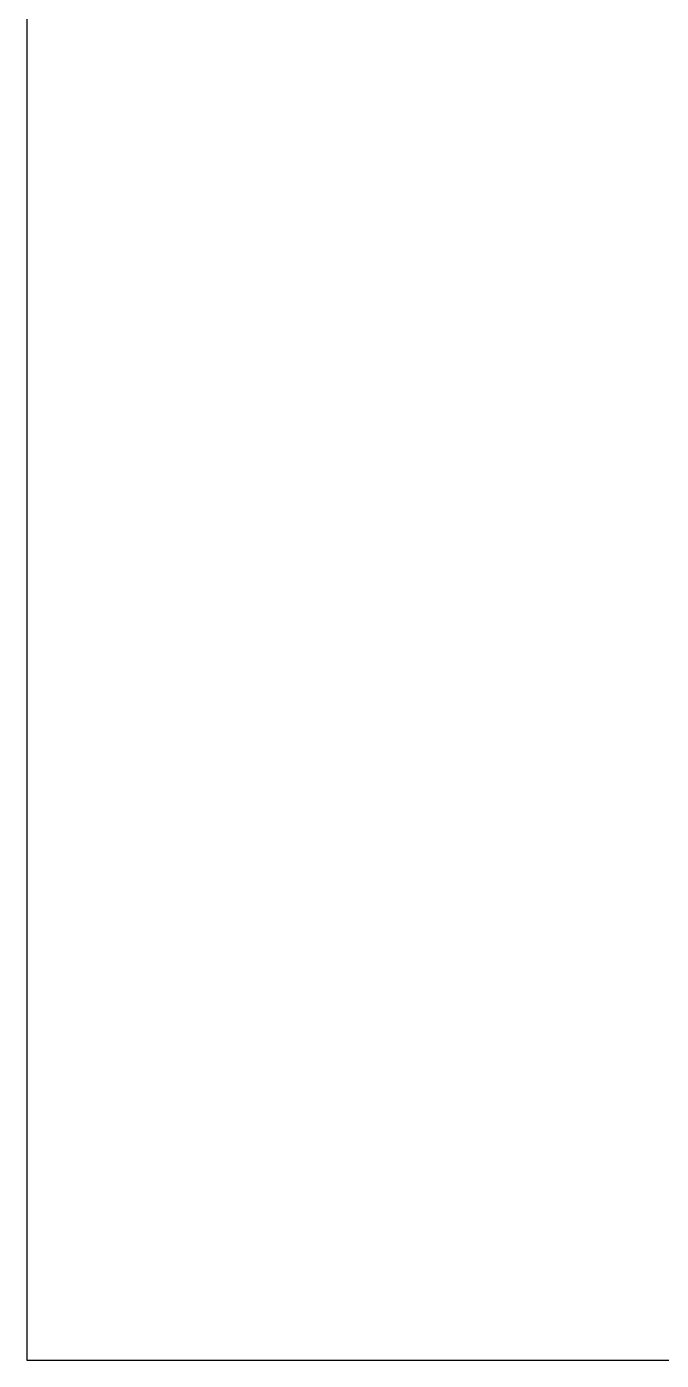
# Model space of a CAD drawing. Header units: metres. Extents: x -109 to 109, y -1 to 43.
# Drawn here: x -109 to -105.21, y -1.2 to 6.78 of the extents above; entities that cross this region are included whole.
import ezdxf

# ---------------------------------------------------------------- set-up
doc = ezdxf.new("R2010")
doc.units = ezdxf.units.M
doc.layers.add('CUT', color=1, linetype='Continuous')

msp = doc.modelspace()

# ---------------------------------------------------------------- linework, layer by layer
at = {"layer": 'CUT'}
msp.add_lwpolyline([(-109, -1.2000000000000028), (109, -1.2000000000000028), (109, -1.2000000000000028), (109, 42.6), (109, 42.6), (-109, 42.6), (-109, 42.6), (-109, -1.2000000000000028)], close=True, dxfattribs=at)

doc.saveas('drawing.dxf')
